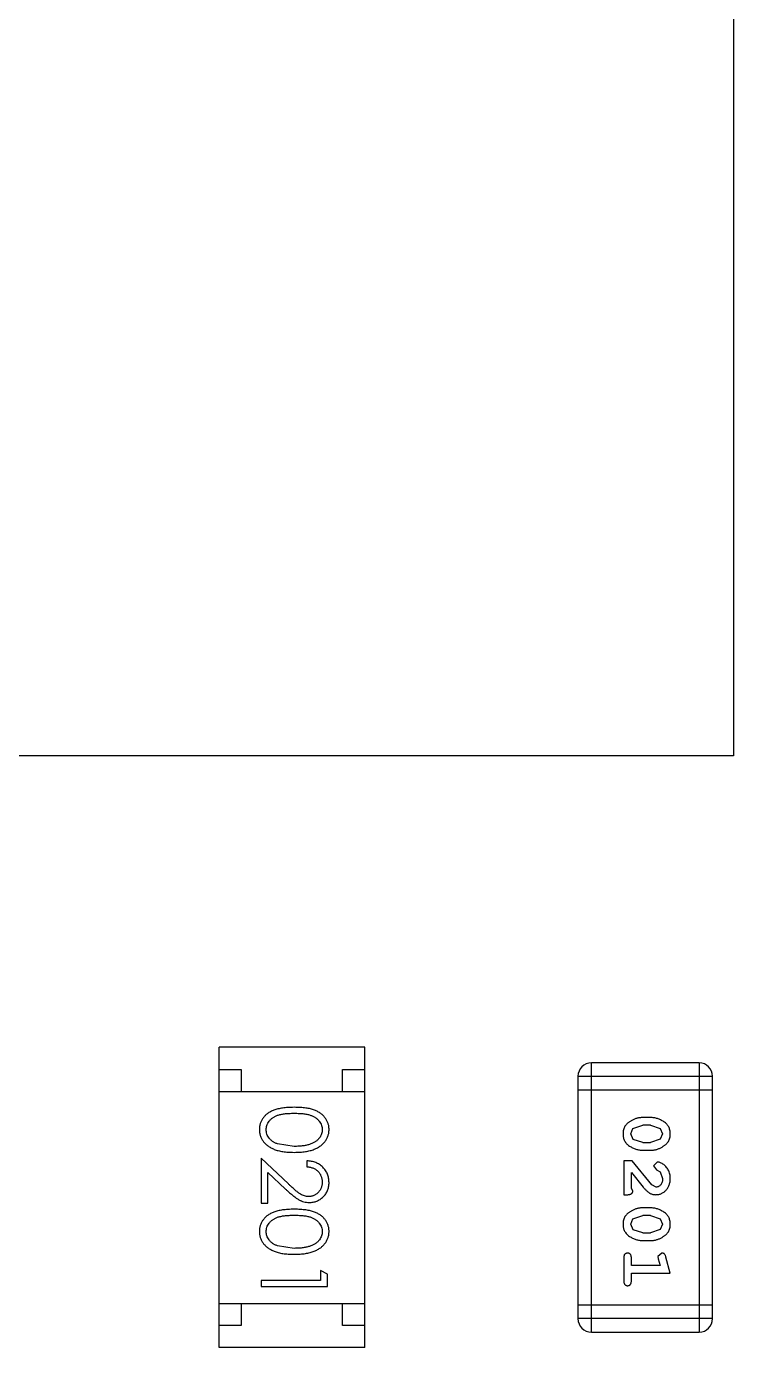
# Model space of a CAD drawing. Header units: inches. Extents: x 4.1 to 94, y -51.8 to -2.2.
# Drawn here: x 75.303 to 76.904, y -33.155 to -30.164 of the extents above; entities that cross this region are included whole.
import ezdxf

# ---------------------------------------------------------------- set-up
doc = ezdxf.new("R2010")
doc.units = ezdxf.units.IN
doc.header["$LTSCALE"] = 1.21
doc.header["$MEASUREMENT"] = 0
doc.layers.get('0').update_dxf_attribs({"linetype": 'CONTINUOUS'})

msp = doc.modelspace()

# ---------------------------------------------------------------- linework, layer by layer
at = {"color": 7, "linetype": 'Continuous'}
for p, q in [((76.9043, -25.815), (76.9043, -31.815)), ((76.9043, -31.815), (70.9043, -31.815)), ((76.0691, -32.475), (75.7391, -32.475)), ((75.7391, -33.155), (75.7391, -32.475)), ((76.0691, -33.155), (76.0691, -32.475)), ((76.8262, -32.5103), (76.5824, -32.5103)), ((76.5824, -33.1199), (76.5824, -32.5103)), ((76.8262, -32.5103), (76.8262, -33.1199)), ((75.7391, -32.525), (75.7891, -32.525)), ((75.7891, -32.525), (75.7891, -32.575)), ((76.0191, -32.525), (76.0691, -32.525)), ((76.0191, -32.575), (76.0191, -32.525)), ((76.5519, -32.5408), (76.8567, -32.5408)), ((76.5519, -32.5408), (76.5519, -33.0895)), ((76.8567, -33.0895), (76.8567, -32.5408)), ((75.7391, -32.575), (76.0691, -32.575)), ((76.5519, -32.5713), (76.8567, -32.5713)), ((76.7163, -32.6342), (76.6986, -32.6342)), ((76.6713, -32.6713), (76.6765, -32.6592)), ((76.6765, -32.6592), (76.6988, -32.6515)), ((76.716, -32.6515), (76.6988, -32.6515)), ((76.716, -32.6515), (76.7378, -32.6588)), ((76.7378, -32.6588), (76.7436, -32.6711)), ((75.9094, -32.6995), (75.8717, -32.6938)), ((76.6771, -32.6836), (76.6713, -32.6713)), ((76.6988, -32.6909), (76.6771, -32.6836)), ((76.6988, -32.6909), (76.716, -32.6909)), ((76.7383, -32.6833), (76.716, -32.6909)), ((76.7436, -32.6711), (76.7383, -32.6833)), ((76.6986, -32.7082), (76.7163, -32.7082)), ((75.8965, -32.7846), (75.8344, -32.7264)), ((75.8344, -32.7264), (75.8344, -32.8284)), ((75.9382, -32.7322), (75.9382, -32.7457)), ((76.6744, -32.7318), (76.6555, -32.7318)), ((76.6555, -32.7318), (76.6555, -32.8088)), ((76.7194, -32.7868), (76.6744, -32.7318)), ((76.7316, -32.7349), (76.7232, -32.7437)), ((76.7232, -32.7437), (76.7297, -32.7522)), ((76.7297, -32.7522), (76.7382, -32.7572)), ((75.8498, -32.7586), (75.8898, -32.7961)), ((75.8498, -32.8284), (75.8498, -32.7586)), ((76.6728, -32.7947), (76.6728, -32.7585)), ((76.6728, -32.7585), (76.6999, -32.7921)), ((76.7382, -32.7572), (76.7436, -32.772)), ((76.6555, -32.8088), (76.6634, -32.8088)), ((76.676, -32.8002), (76.6728, -32.7947)), ((76.7291, -32.7915), (76.7194, -32.7868)), ((75.8344, -32.8284), (75.8498, -32.8284)), ((76.7163, -32.8387), (76.6986, -32.8387)), ((76.6713, -32.8758), (76.6765, -32.8637)), ((76.6765, -32.8637), (76.6988, -32.856)), ((76.716, -32.856), (76.6988, -32.856)), ((76.716, -32.856), (76.7378, -32.8633)), ((76.7378, -32.8633), (76.7436, -32.8756)), ((76.7436, -32.8756), (76.7383, -32.8878)), ((76.6771, -32.8881), (76.6713, -32.8758)), ((76.6988, -32.8954), (76.6771, -32.8881)), ((76.6988, -32.8954), (76.716, -32.8954)), ((76.7383, -32.8878), (76.716, -32.8954)), ((75.9094, -32.9303), (75.8717, -32.9246)), ((76.6986, -32.9127), (76.7163, -32.9127)), ((76.6555, -32.952), (76.6555, -33.0039)), ((76.6728, -32.9693), (76.6728, -32.952)), ((76.7419, -32.941), (76.7326, -32.9489)), ((76.7326, -32.9489), (76.7336, -32.9543)), ((76.7336, -32.9543), (76.7378, -32.9693)), ((76.7609, -32.9866), (76.751, -32.95)), ((75.9844, -32.9891), (75.969, -32.9803)), ((75.969, -32.9803), (75.969, -33.0034)), ((75.9844, -33.0168), (75.9844, -32.9891)), ((76.7378, -32.9693), (76.6728, -32.9693)), ((76.6728, -32.9866), (76.7609, -32.9866)), ((76.6728, -33.0039), (76.6728, -32.9866)), ((75.969, -33.0034), (75.8344, -33.0034)), ((75.8344, -33.0034), (75.8344, -33.0168)), ((75.8344, -33.0168), (75.9844, -33.0168)), ((75.7391, -33.055), (76.0691, -33.055)), ((75.7891, -33.055), (75.7891, -33.105)), ((76.0191, -33.105), (76.0191, -33.055)), ((76.8567, -33.059), (76.5519, -33.059)), ((75.7891, -33.105), (75.7391, -33.105)), ((76.0691, -33.105), (76.0191, -33.105)), ((76.8567, -33.0895), (76.5519, -33.0895)), ((76.5824, -33.1199), (76.8262, -33.1199)), ((76.0691, -33.155), (75.7391, -33.155))]:
    msp.add_line(p, q, dxfattribs=at)
for centre, start, end in [((76.5824, -32.5408), 90, 180), ((76.8262, -32.5408), 0, 90), ((76.5824, -33.0895), 180, 270), ((76.8262, -33.0895), 270, 0)]:
    msp.add_arc(centre, 0.0305, start, end, dxfattribs=at)
for points, knots in [([(75.9093, -32.611), (75.9069, -32.6111), (75.9023, -32.6111), (75.8955, -32.6114), (75.8892, -32.6119), (75.8832, -32.6126), (75.8777, -32.6135), (75.8725, -32.6146), (75.8678, -32.6159), (75.8635, -32.6174), (75.8595, -32.6191), (75.8558, -32.621), (75.8523, -32.623), (75.8491, -32.6252), (75.8461, -32.6275), (75.8434, -32.6299), (75.841, -32.6326), (75.8388, -32.6354), (75.8368, -32.6383), (75.8352, -32.6413), (75.8337, -32.6444), (75.8326, -32.6476), (75.8316, -32.6509), (75.831, -32.6542), (75.8306, -32.6577), (75.8305, -32.66), (75.8305, -32.6612)], [0, 0, 0, 0, 0.068113, 0.132564, 0.193427, 0.250218, 0.303569, 0.353576, 0.400235, 0.443586, 0.484619, 0.524292, 0.56238, 0.599049, 0.63494, 0.669782, 0.704009, 0.737842, 0.771098, 0.803896, 0.836415, 0.868639, 0.900715, 0.933378, 0.966213, 1, 1, 1, 1]), ([(75.8459, -32.6616), (75.846, -32.66), (75.8462, -32.6567), (75.8475, -32.6518), (75.8495, -32.6471), (75.8519, -32.6433), (75.8542, -32.6405), (75.8561, -32.6384), (75.8583, -32.6365), (75.8606, -32.6347), (75.8631, -32.6331), (75.8658, -32.6316), (75.8687, -32.6303), (75.8718, -32.629), (75.8752, -32.628), (75.879, -32.627), (75.8832, -32.6263), (75.8877, -32.6256), (75.8926, -32.6251), (75.8978, -32.6248), (75.9035, -32.6245), (75.9074, -32.6245), (75.9094, -32.6245)], [0, 0, 0, 0, 0.060034, 0.120278, 0.182348, 0.247919, 0.281641, 0.315701, 0.350322, 0.385703, 0.421819, 0.459196, 0.497866, 0.538301, 0.58121, 0.628183, 0.679403, 0.734699, 0.794074, 0.858416, 0.927049, 1, 1, 1, 1]), ([(75.9882, -32.6612), (75.9882, -32.66), (75.9882, -32.6577), (75.9878, -32.6542), (75.9871, -32.6509), (75.9861, -32.6476), (75.985, -32.6444), (75.9835, -32.6412), (75.9818, -32.6382), (75.9799, -32.6352), (75.9776, -32.6324), (75.9752, -32.6298), (75.9725, -32.6273), (75.9695, -32.625), (75.9663, -32.6228), (75.9629, -32.6208), (75.9592, -32.619), (75.9552, -32.6173), (75.9509, -32.6158), (75.9462, -32.6146), (75.9411, -32.6134), (75.9355, -32.6126), (75.9296, -32.6119), (75.9232, -32.6114), (75.9164, -32.6111), (75.9117, -32.6111), (75.9093, -32.611)], [0, 0, 0, 0, 0.033742, 0.066533, 0.099153, 0.13154, 0.164087, 0.196563, 0.229707, 0.263315, 0.297504, 0.331686, 0.366482, 0.4021, 0.438958, 0.476748, 0.515985, 0.556589, 0.599519, 0.645765, 0.695487, 0.748721, 0.805687, 0.866754, 0.931405, 1, 1, 1, 1]), ([(75.9094, -32.6245), (75.9114, -32.6245), (75.9153, -32.6245), (75.921, -32.6248), (75.9262, -32.6251), (75.9311, -32.6256), (75.9357, -32.6262), (75.9398, -32.6271), (75.9436, -32.628), (75.947, -32.6291), (75.9501, -32.6303), (75.953, -32.6317), (75.9557, -32.6332), (75.9582, -32.6348), (75.9605, -32.6365), (75.9627, -32.6384), (75.9646, -32.6405), (75.9668, -32.6433), (75.9692, -32.6471), (75.9713, -32.6518), (75.9726, -32.6567), (75.9727, -32.66), (75.9728, -32.6616)], [0, 0, 0, 0, 0.073302, 0.142286, 0.206253, 0.266017, 0.321612, 0.372532, 0.419497, 0.462398, 0.502825, 0.541489, 0.579034, 0.615143, 0.650298, 0.684912, 0.718701, 0.752189, 0.817245, 0.879117, 0.939613, 1, 1, 1, 1]), ([(76.6986, -32.6342), (76.6975, -32.6342), (76.6954, -32.6343), (76.6922, -32.6346), (76.6891, -32.6351), (76.686, -32.6358), (76.6829, -32.6366), (76.6799, -32.6378), (76.677, -32.639), (76.6741, -32.6405), (76.6713, -32.6421), (76.6688, -32.6437), (76.6665, -32.6454), (76.6644, -32.647), (76.6625, -32.6487), (76.6609, -32.6504), (76.6594, -32.6521), (76.6578, -32.6545), (76.6562, -32.6577), (76.6549, -32.6619), (76.6541, -32.6664), (76.654, -32.6696), (76.654, -32.6713)], [0, 0, 0, 0, 0.049886, 0.09882, 0.148132, 0.19689, 0.246038, 0.295176, 0.345305, 0.395692, 0.445312, 0.491875, 0.535813, 0.577009, 0.616081, 0.652689, 0.687585, 0.720206, 0.785062, 0.85223, 0.923759, 1, 1, 1, 1]), ([(76.7609, -32.671), (76.7609, -32.6696), (76.7608, -32.6668), (76.7601, -32.6627), (76.759, -32.6588), (76.7574, -32.6553), (76.7553, -32.652), (76.7528, -32.6489), (76.7499, -32.6461), (76.7465, -32.6437), (76.7429, -32.6415), (76.7392, -32.6395), (76.7355, -32.6379), (76.7317, -32.6366), (76.7279, -32.6355), (76.7241, -32.6348), (76.7202, -32.6343), (76.7176, -32.6342), (76.7163, -32.6342)], [0, 0, 0, 0, 0.06692, 0.130834, 0.19258, 0.252759, 0.312631, 0.373411, 0.436359, 0.501894, 0.568244, 0.632472, 0.69556, 0.757163, 0.818592, 0.878885, 0.939235, 1, 1, 1, 1]), ([(75.8305, -32.6612), (75.8305, -32.6624), (75.8306, -32.6648), (75.831, -32.6683), (75.8317, -32.6717), (75.8326, -32.6751), (75.8338, -32.6783), (75.8353, -32.6815), (75.837, -32.6846), (75.839, -32.6876), (75.8413, -32.6905), (75.8438, -32.6932), (75.8466, -32.6958), (75.8496, -32.6982), (75.8529, -32.7005), (75.8565, -32.7026), (75.8603, -32.7045), (75.8644, -32.7063), (75.8687, -32.7079), (75.8735, -32.7092), (75.8786, -32.7104), (75.884, -32.7114), (75.8898, -32.712), (75.896, -32.7126), (75.9025, -32.7129), (75.907, -32.7129), (75.9093, -32.713)], [0, 0, 0, 0, 0.033824, 0.067298, 0.10028, 0.133019, 0.165736, 0.198792, 0.232372, 0.266409, 0.301016, 0.336196, 0.371972, 0.408574, 0.446394, 0.485225, 0.525372, 0.567224, 0.611081, 0.65775, 0.70702, 0.759235, 0.814484, 0.873227, 0.934937, 1, 1, 1, 1]), ([(75.8717, -32.6938), (75.8706, -32.6934), (75.8686, -32.6927), (75.8656, -32.6913), (75.8629, -32.6899), (75.8604, -32.6883), (75.8581, -32.6865), (75.8559, -32.6847), (75.854, -32.6827), (75.8518, -32.6799), (75.8494, -32.6762), (75.8474, -32.6715), (75.8461, -32.6666), (75.846, -32.6633), (75.8459, -32.6616)], [0, 0, 0, 0, 0.075949, 0.148549, 0.218996, 0.286119, 0.351826, 0.416074, 0.478265, 0.540325, 0.660405, 0.774606, 0.887187, 1, 1, 1, 1]), ([(75.9093, -32.713), (75.9116, -32.7129), (75.9161, -32.7129), (75.9227, -32.7126), (75.9289, -32.7121), (75.9347, -32.7113), (75.9402, -32.7104), (75.9453, -32.7092), (75.9501, -32.7078), (75.9545, -32.7062), (75.9586, -32.7044), (75.9624, -32.7025), (75.966, -32.7003), (75.9693, -32.6981), (75.9723, -32.6957), (75.9751, -32.6931), (75.9776, -32.6904), (75.9798, -32.6875), (75.9818, -32.6846), (75.9835, -32.6815), (75.985, -32.6783), (75.9862, -32.675), (75.9871, -32.6717), (75.9878, -32.6683), (75.9882, -32.6648), (75.9882, -32.6624), (75.9882, -32.6612)], [0, 0, 0, 0, 0.065278, 0.127205, 0.186168, 0.241675, 0.294115, 0.343609, 0.390387, 0.434463, 0.476646, 0.517002, 0.555936, 0.593716, 0.630057, 0.665601, 0.700745, 0.734917, 0.768681, 0.802087, 0.834849, 0.867433, 0.900138, 0.932806, 0.966212, 1, 1, 1, 1]), ([(75.9728, -32.6616), (75.9727, -32.6633), (75.9726, -32.6666), (75.9713, -32.6714), (75.9692, -32.6761), (75.9669, -32.6798), (75.9646, -32.6827), (75.9626, -32.6847), (75.9603, -32.6867), (75.9579, -32.6885), (75.9551, -32.6902), (75.9522, -32.6917), (75.949, -32.6932), (75.9456, -32.6945), (75.9419, -32.6957), (75.938, -32.6968), (75.9338, -32.6976), (75.9294, -32.6983), (75.9248, -32.6988), (75.9199, -32.6993), (75.9147, -32.6994), (75.9112, -32.6995), (75.9094, -32.6995)], [0, 0, 0, 0, 0.059689, 0.119507, 0.181075, 0.246162, 0.279894, 0.314468, 0.350403, 0.387474, 0.426147, 0.466624, 0.508745, 0.553328, 0.600058, 0.649177, 0.700552, 0.754894, 0.811825, 0.871514, 0.934319, 1, 1, 1, 1]), ([(76.654, -32.6713), (76.654, -32.6727), (76.6541, -32.6755), (76.6548, -32.6796), (76.6559, -32.6835), (76.6575, -32.687), (76.6595, -32.6904), (76.662, -32.6934), (76.665, -32.6962), (76.6684, -32.6987), (76.672, -32.7008), (76.6756, -32.7028), (76.6794, -32.7045), (76.6831, -32.7058), (76.6869, -32.7068), (76.6908, -32.7076), (76.6947, -32.7081), (76.6973, -32.7081), (76.6986, -32.7082)], [0, 0, 0, 0, 0.067217, 0.131051, 0.19272, 0.252824, 0.312745, 0.373449, 0.436041, 0.501494, 0.567761, 0.632087, 0.695096, 0.757109, 0.817993, 0.878657, 0.939311, 1, 1, 1, 1]), ([(76.7163, -32.7082), (76.7174, -32.7081), (76.7195, -32.7081), (76.7227, -32.7078), (76.7259, -32.7073), (76.729, -32.7066), (76.732, -32.7057), (76.735, -32.7046), (76.738, -32.7033), (76.7409, -32.7018), (76.7436, -32.7002), (76.7462, -32.6985), (76.7485, -32.6969), (76.7506, -32.6952), (76.7524, -32.6935), (76.7541, -32.6918), (76.7555, -32.6901), (76.7571, -32.6877), (76.7587, -32.6845), (76.76, -32.6804), (76.7608, -32.6758), (76.7609, -32.6726), (76.7609, -32.671)], [0, 0, 0, 0, 0.049855, 0.099516, 0.148482, 0.19758, 0.246804, 0.296268, 0.346517, 0.397047, 0.446826, 0.49336, 0.537801, 0.579207, 0.617974, 0.654833, 0.689171, 0.722088, 0.786392, 0.853518, 0.924186, 1, 1, 1, 1]), ([(75.9882, -32.7811), (75.9882, -32.7794), (75.9881, -32.7762), (75.9874, -32.7713), (75.9863, -32.7667), (75.9848, -32.7623), (75.9828, -32.7581), (75.9804, -32.754), (75.9775, -32.7502), (75.9742, -32.7467), (75.9706, -32.7434), (75.9667, -32.7405), (75.9625, -32.7381), (75.9581, -32.7361), (75.9535, -32.7344), (75.9486, -32.7333), (75.9435, -32.7325), (75.94, -32.7323), (75.9382, -32.7322)], [0, 0, 0, 0, 0.06445, 0.126725, 0.187421, 0.247417, 0.306749, 0.366595, 0.427749, 0.490235, 0.553031, 0.614805, 0.676505, 0.738096, 0.801021, 0.864897, 0.931209, 1, 1, 1, 1]), ([(75.9382, -32.7457), (75.9396, -32.7458), (75.9422, -32.746), (75.9459, -32.7468), (75.9495, -32.7477), (75.9528, -32.749), (75.9559, -32.7505), (75.9588, -32.7522), (75.9614, -32.7542), (75.9638, -32.7565), (75.9659, -32.7589), (75.9678, -32.7615), (75.9693, -32.7643), (75.9706, -32.7673), (75.9716, -32.7703), (75.9723, -32.7736), (75.9727, -32.777), (75.9728, -32.7793), (75.9728, -32.7804)], [0, 0, 0, 0, 0.073648, 0.143686, 0.210962, 0.275557, 0.338064, 0.399311, 0.4594, 0.51934, 0.579024, 0.637809, 0.695959, 0.754122, 0.813113, 0.873453, 0.935561, 1, 1, 1, 1]), ([(76.7609, -32.7722), (76.7609, -32.7705), (76.7608, -32.7671), (76.7599, -32.7622), (76.7585, -32.7574), (76.7565, -32.7529), (76.7541, -32.7488), (76.7512, -32.7451), (76.7479, -32.742), (76.7444, -32.7395), (76.7408, -32.7375), (76.7375, -32.736), (76.7344, -32.7351), (76.7325, -32.735), (76.7316, -32.7349)], [0, 0, 0, 0, 0.098286, 0.193983, 0.289056, 0.384352, 0.477435, 0.566197, 0.652355, 0.737986, 0.818188, 0.887401, 0.94802, 1, 1, 1, 1]), ([(75.9424, -32.813), (75.9408, -32.8129), (75.9376, -32.8128), (75.9328, -32.8117), (75.9281, -32.81), (75.9243, -32.8081), (75.9212, -32.806), (75.9185, -32.8041), (75.9156, -32.8018), (75.9123, -32.7991), (75.9088, -32.796), (75.9049, -32.7926), (75.9008, -32.7887), (75.8979, -32.786), (75.8965, -32.7846)], [0, 0, 0, 0, 0.088014, 0.174976, 0.2638, 0.355443, 0.406413, 0.465519, 0.533076, 0.609353, 0.693899, 0.787171, 0.889197, 1, 1, 1, 1]), ([(75.9728, -32.7804), (75.9728, -32.7816), (75.9727, -32.7838), (75.9723, -32.787), (75.9716, -32.7901), (75.9706, -32.7931), (75.9694, -32.7959), (75.9678, -32.7986), (75.966, -32.8011), (75.9639, -32.8036), (75.9616, -32.8058), (75.9592, -32.8077), (75.9567, -32.8093), (75.954, -32.8107), (75.9513, -32.8117), (75.9484, -32.8124), (75.9455, -32.8129), (75.9434, -32.8129), (75.9424, -32.813)], [0, 0, 0, 0, 0.068027, 0.133505, 0.19695, 0.26027, 0.322741, 0.384982, 0.448465, 0.513424, 0.578224, 0.640011, 0.700094, 0.760067, 0.819012, 0.877878, 0.938035, 1, 1, 1, 1]), ([(75.9436, -32.8264), (75.9451, -32.8264), (75.948, -32.8263), (75.9523, -32.8257), (75.9565, -32.8247), (75.9605, -32.8234), (75.9644, -32.8216), (75.968, -32.8194), (75.9716, -32.8169), (75.975, -32.8139), (75.9781, -32.8107), (75.9808, -32.8072), (75.9831, -32.8034), (75.985, -32.7995), (75.9864, -32.7952), (75.9875, -32.7907), (75.9881, -32.786), (75.9882, -32.7828), (75.9882, -32.7811)], [0, 0, 0, 0, 0.06271, 0.123347, 0.183401, 0.242828, 0.302097, 0.36242, 0.423725, 0.487032, 0.550491, 0.612709, 0.674265, 0.73617, 0.799211, 0.863483, 0.930525, 1, 1, 1, 1]), ([(76.7282, -32.8088), (76.7293, -32.8088), (76.7315, -32.8087), (76.7347, -32.8083), (76.7378, -32.8074), (76.7408, -32.8063), (76.7436, -32.8048), (76.7464, -32.8031), (76.7489, -32.801), (76.7514, -32.7986), (76.7536, -32.7959), (76.7556, -32.7931), (76.7572, -32.79), (76.7586, -32.7868), (76.7596, -32.7834), (76.7604, -32.7798), (76.7608, -32.776), (76.7609, -32.7735), (76.7609, -32.7722)], [0, 0, 0, 0, 0.060981, 0.120256, 0.178148, 0.236115, 0.293993, 0.352864, 0.413358, 0.476056, 0.539296, 0.602396, 0.665116, 0.728325, 0.792919, 0.859317, 0.928302, 1, 1, 1, 1]), ([(76.7436, -32.772), (76.7436, -32.7734), (76.7435, -32.7761), (76.7426, -32.78), (76.7413, -32.7833), (76.7393, -32.7862), (76.7371, -32.7885), (76.7346, -32.7903), (76.7319, -32.7913), (76.73, -32.7915), (76.7291, -32.7915)], [0, 0, 0, 0, 0.156344, 0.299348, 0.4327, 0.561, 0.682299, 0.791883, 0.89611, 1, 1, 1, 1]), ([(75.8898, -32.7961), (75.8914, -32.7975), (75.8943, -32.8003), (75.8987, -32.8042), (75.9028, -32.8078), (75.9067, -32.811), (75.9103, -32.8138), (75.9137, -32.8163), (75.9168, -32.8184), (75.9207, -32.8207), (75.9254, -32.8231), (75.9313, -32.825), (75.9374, -32.8262), (75.9415, -32.8264), (75.9436, -32.8264)], [0, 0, 0, 0, 0.09953, 0.192079, 0.277712, 0.357454, 0.429648, 0.495771, 0.555538, 0.608657, 0.707578, 0.804328, 0.901298, 1, 1, 1, 1]), ([(76.6634, -32.8088), (76.6645, -32.8088), (76.6664, -32.8088), (76.6691, -32.8083), (76.6714, -32.8077), (76.6731, -32.8066), (76.6744, -32.8053), (76.6753, -32.8038), (76.6759, -32.802), (76.6759, -32.8008), (76.676, -32.8002)], [0, 0, 0, 0, 0.1844, 0.34094, 0.473574, 0.586824, 0.690029, 0.789175, 0.890445, 1, 1, 1, 1]), ([(76.6999, -32.7921), (76.7006, -32.793), (76.7021, -32.7946), (76.7043, -32.797), (76.7065, -32.7991), (76.7084, -32.801), (76.7103, -32.8026), (76.7121, -32.804), (76.7137, -32.8051), (76.7158, -32.8062), (76.7183, -32.8073), (76.7215, -32.8082), (76.7248, -32.8087), (76.727, -32.8088), (76.7282, -32.8088)], [0, 0, 0, 0, 0.103002, 0.197728, 0.285279, 0.365235, 0.437224, 0.502446, 0.560545, 0.611446, 0.707576, 0.80349, 0.900532, 1, 1, 1, 1]), ([(75.9093, -32.8418), (75.9069, -32.8418), (75.9023, -32.8419), (75.8955, -32.8422), (75.8892, -32.8427), (75.8832, -32.8434), (75.8777, -32.8443), (75.8725, -32.8453), (75.8678, -32.8467), (75.8635, -32.8482), (75.8595, -32.8499), (75.8558, -32.8517), (75.8523, -32.8537), (75.8491, -32.8559), (75.8461, -32.8582), (75.8434, -32.8607), (75.841, -32.8634), (75.8388, -32.8661), (75.8368, -32.8691), (75.8352, -32.8721), (75.8337, -32.8752), (75.8326, -32.8784), (75.8316, -32.8816), (75.831, -32.885), (75.8306, -32.8884), (75.8305, -32.8908), (75.8305, -32.892)], [0, 0, 0, 0, 0.068113, 0.132564, 0.193427, 0.250218, 0.303569, 0.353576, 0.400235, 0.443586, 0.484619, 0.524292, 0.56238, 0.599049, 0.63494, 0.669782, 0.704009, 0.737842, 0.771098, 0.803896, 0.836415, 0.868639, 0.900715, 0.933378, 0.966213, 1, 1, 1, 1]), ([(75.9882, -32.892), (75.9882, -32.8908), (75.9882, -32.8884), (75.9878, -32.885), (75.9871, -32.8816), (75.9861, -32.8783), (75.985, -32.8751), (75.9835, -32.872), (75.9818, -32.869), (75.9799, -32.866), (75.9776, -32.8632), (75.9752, -32.8605), (75.9725, -32.8581), (75.9695, -32.8558), (75.9663, -32.8536), (75.9629, -32.8516), (75.9592, -32.8498), (75.9552, -32.8481), (75.9509, -32.8466), (75.9462, -32.8453), (75.9411, -32.8442), (75.9355, -32.8434), (75.9296, -32.8427), (75.9232, -32.8422), (75.9164, -32.8419), (75.9117, -32.8418), (75.9093, -32.8418)], [0, 0, 0, 0, 0.033742, 0.066533, 0.099153, 0.13154, 0.164087, 0.196563, 0.229707, 0.263315, 0.297504, 0.331686, 0.366482, 0.4021, 0.438958, 0.476748, 0.515985, 0.556589, 0.599519, 0.645765, 0.695487, 0.748721, 0.805687, 0.866754, 0.931405, 1, 1, 1, 1]), ([(76.6986, -32.8387), (76.6975, -32.8387), (76.6954, -32.8388), (76.6922, -32.8391), (76.6891, -32.8396), (76.686, -32.8403), (76.6829, -32.8411), (76.6799, -32.8423), (76.677, -32.8435), (76.6741, -32.845), (76.6713, -32.8466), (76.6688, -32.8482), (76.6665, -32.8499), (76.6644, -32.8515), (76.6625, -32.8532), (76.6609, -32.8549), (76.6594, -32.8566), (76.6578, -32.859), (76.6562, -32.8622), (76.6549, -32.8664), (76.6541, -32.8709), (76.654, -32.8741), (76.654, -32.8758)], [0, 0, 0, 0, 0.049886, 0.09882, 0.148132, 0.19689, 0.246038, 0.295176, 0.345305, 0.395692, 0.445312, 0.491875, 0.535813, 0.577009, 0.616081, 0.652689, 0.687585, 0.720206, 0.785062, 0.85223, 0.923759, 1, 1, 1, 1]), ([(76.7609, -32.8755), (76.7609, -32.8741), (76.7608, -32.8713), (76.7601, -32.8672), (76.759, -32.8634), (76.7574, -32.8598), (76.7553, -32.8565), (76.7528, -32.8534), (76.7499, -32.8506), (76.7465, -32.8482), (76.7429, -32.846), (76.7392, -32.8441), (76.7355, -32.8424), (76.7317, -32.8411), (76.7279, -32.84), (76.7241, -32.8393), (76.7202, -32.8388), (76.7176, -32.8388), (76.7163, -32.8387)], [0, 0, 0, 0, 0.06692, 0.130834, 0.19258, 0.252759, 0.312631, 0.373411, 0.436359, 0.501894, 0.568244, 0.632472, 0.69556, 0.757163, 0.818592, 0.878885, 0.939235, 1, 1, 1, 1]), ([(75.8459, -32.8924), (75.846, -32.8908), (75.8462, -32.8875), (75.8475, -32.8826), (75.8495, -32.8778), (75.8519, -32.8741), (75.8542, -32.8712), (75.8561, -32.8692), (75.8583, -32.8673), (75.8606, -32.8655), (75.8631, -32.8639), (75.8658, -32.8624), (75.8687, -32.8611), (75.8718, -32.8598), (75.8752, -32.8587), (75.879, -32.8578), (75.8832, -32.857), (75.8877, -32.8564), (75.8926, -32.8559), (75.8978, -32.8556), (75.9035, -32.8553), (75.9074, -32.8553), (75.9094, -32.8553)], [0, 0, 0, 0, 0.060034, 0.120278, 0.182348, 0.247919, 0.281641, 0.315701, 0.350322, 0.385703, 0.421819, 0.459196, 0.497866, 0.538301, 0.58121, 0.628183, 0.679403, 0.734699, 0.794074, 0.858416, 0.927049, 1, 1, 1, 1]), ([(75.9094, -32.8553), (75.9114, -32.8553), (75.9153, -32.8553), (75.921, -32.8556), (75.9262, -32.8559), (75.9311, -32.8564), (75.9357, -32.857), (75.9398, -32.8578), (75.9436, -32.8587), (75.947, -32.8598), (75.9501, -32.8611), (75.953, -32.8624), (75.9557, -32.8639), (75.9582, -32.8656), (75.9605, -32.8673), (75.9627, -32.8692), (75.9646, -32.8712), (75.9668, -32.8741), (75.9692, -32.8778), (75.9713, -32.8825), (75.9726, -32.8874), (75.9727, -32.8908), (75.9728, -32.8924)], [0, 0, 0, 0, 0.073302, 0.142286, 0.206253, 0.266017, 0.321612, 0.372532, 0.419497, 0.462398, 0.502825, 0.541489, 0.579034, 0.615143, 0.650298, 0.684912, 0.718701, 0.752189, 0.817245, 0.879117, 0.939613, 1, 1, 1, 1]), ([(76.7163, -32.9127), (76.7174, -32.9126), (76.7195, -32.9126), (76.7227, -32.9123), (76.7259, -32.9118), (76.729, -32.9111), (76.732, -32.9102), (76.735, -32.9091), (76.738, -32.9078), (76.7409, -32.9063), (76.7436, -32.9047), (76.7462, -32.9031), (76.7485, -32.9014), (76.7506, -32.8997), (76.7524, -32.898), (76.7541, -32.8963), (76.7555, -32.8946), (76.7571, -32.8922), (76.7587, -32.889), (76.76, -32.8849), (76.7608, -32.8803), (76.7609, -32.8772), (76.7609, -32.8755)], [0, 0, 0, 0, 0.049855, 0.099516, 0.148482, 0.19758, 0.246804, 0.296268, 0.346517, 0.397047, 0.446826, 0.49336, 0.537801, 0.579207, 0.617974, 0.654833, 0.689171, 0.722088, 0.786392, 0.853518, 0.924186, 1, 1, 1, 1]), ([(75.8305, -32.892), (75.8305, -32.8932), (75.8306, -32.8955), (75.831, -32.899), (75.8317, -32.9025), (75.8326, -32.9058), (75.8338, -32.9091), (75.8353, -32.9123), (75.837, -32.9154), (75.839, -32.9184), (75.8413, -32.9213), (75.8438, -32.924), (75.8466, -32.9266), (75.8496, -32.929), (75.8529, -32.9313), (75.8565, -32.9333), (75.8603, -32.9353), (75.8644, -32.937), (75.8687, -32.9387), (75.8735, -32.94), (75.8786, -32.9412), (75.884, -32.9421), (75.8898, -32.9428), (75.896, -32.9434), (75.9025, -32.9437), (75.907, -32.9437), (75.9093, -32.9437)], [0, 0, 0, 0, 0.033824, 0.067298, 0.10028, 0.133019, 0.165736, 0.198792, 0.232372, 0.266409, 0.301016, 0.336196, 0.371972, 0.408574, 0.446394, 0.485225, 0.525372, 0.567224, 0.611081, 0.65775, 0.70702, 0.759235, 0.814484, 0.873227, 0.934937, 1, 1, 1, 1]), ([(75.8717, -32.9246), (75.8706, -32.9242), (75.8686, -32.9235), (75.8656, -32.9221), (75.8629, -32.9207), (75.8604, -32.9191), (75.8581, -32.9173), (75.8559, -32.9155), (75.854, -32.9134), (75.8518, -32.9106), (75.8494, -32.907), (75.8474, -32.9022), (75.8461, -32.8974), (75.846, -32.8941), (75.8459, -32.8924)], [0, 0, 0, 0, 0.075949, 0.148549, 0.218996, 0.286119, 0.351826, 0.416074, 0.478265, 0.540325, 0.660405, 0.774606, 0.887187, 1, 1, 1, 1]), ([(75.9093, -32.9437), (75.9116, -32.9437), (75.9161, -32.9437), (75.9227, -32.9434), (75.9289, -32.9428), (75.9347, -32.9421), (75.9402, -32.9411), (75.9453, -32.94), (75.9501, -32.9385), (75.9545, -32.937), (75.9586, -32.9351), (75.9624, -32.9332), (75.966, -32.9311), (75.9693, -32.9289), (75.9723, -32.9265), (75.9751, -32.9239), (75.9776, -32.9212), (75.9798, -32.9183), (75.9818, -32.9153), (75.9835, -32.9122), (75.985, -32.9091), (75.9862, -32.9058), (75.9871, -32.9025), (75.9878, -32.899), (75.9882, -32.8955), (75.9882, -32.8932), (75.9882, -32.892)], [0, 0, 0, 0, 0.065278, 0.127205, 0.186168, 0.241675, 0.294115, 0.343609, 0.390387, 0.434463, 0.476646, 0.517002, 0.555936, 0.593716, 0.630057, 0.665601, 0.700745, 0.734917, 0.768681, 0.802087, 0.834849, 0.867433, 0.900138, 0.932806, 0.966212, 1, 1, 1, 1]), ([(75.9728, -32.8924), (75.9727, -32.8941), (75.9726, -32.8973), (75.9713, -32.9022), (75.9692, -32.9069), (75.9669, -32.9106), (75.9646, -32.9135), (75.9626, -32.9155), (75.9603, -32.9175), (75.9579, -32.9193), (75.9551, -32.921), (75.9522, -32.9225), (75.949, -32.924), (75.9456, -32.9253), (75.9419, -32.9264), (75.938, -32.9275), (75.9338, -32.9283), (75.9294, -32.9291), (75.9248, -32.9296), (75.9199, -32.93), (75.9147, -32.9302), (75.9112, -32.9303), (75.9094, -32.9303)], [0, 0, 0, 0, 0.059689, 0.119507, 0.181075, 0.246162, 0.279894, 0.314468, 0.350403, 0.387474, 0.426147, 0.466624, 0.508745, 0.553328, 0.600058, 0.649177, 0.700552, 0.754894, 0.811825, 0.871514, 0.934319, 1, 1, 1, 1]), ([(76.654, -32.8758), (76.654, -32.8772), (76.6541, -32.88), (76.6548, -32.8841), (76.6559, -32.888), (76.6575, -32.8915), (76.6595, -32.8949), (76.662, -32.8979), (76.665, -32.9007), (76.6684, -32.9032), (76.672, -32.9054), (76.6756, -32.9073), (76.6794, -32.909), (76.6831, -32.9103), (76.6869, -32.9114), (76.6908, -32.9121), (76.6947, -32.9126), (76.6973, -32.9126), (76.6986, -32.9127)], [0, 0, 0, 0, 0.067217, 0.131051, 0.19272, 0.252824, 0.312745, 0.373449, 0.436041, 0.501494, 0.567761, 0.632087, 0.695096, 0.757109, 0.817993, 0.878657, 0.939311, 1, 1, 1, 1]), ([(76.6642, -32.941), (76.6636, -32.941), (76.6624, -32.9411), (76.6607, -32.9416), (76.6592, -32.9424), (76.6578, -32.9436), (76.6568, -32.9451), (76.6561, -32.9471), (76.6556, -32.9494), (76.6555, -32.9511), (76.6555, -32.952)], [0, 0, 0, 0, 0.115051, 0.223278, 0.329269, 0.437893, 0.554681, 0.682591, 0.83103, 1, 1, 1, 1]), ([(76.6728, -32.952), (76.6728, -32.9511), (76.6728, -32.9494), (76.6723, -32.9471), (76.6715, -32.9451), (76.6705, -32.9436), (76.6691, -32.9424), (76.6677, -32.9416), (76.666, -32.9411), (76.6648, -32.941), (76.6642, -32.941)], [0, 0, 0, 0, 0.169102, 0.317658, 0.446239, 0.563118, 0.671828, 0.776546, 0.884858, 1, 1, 1, 1]), ([(76.751, -32.95), (76.7508, -32.9492), (76.7503, -32.9476), (76.7495, -32.9455), (76.7486, -32.9439), (76.7475, -32.9427), (76.7464, -32.9419), (76.745, -32.9414), (76.7435, -32.941), (76.7424, -32.941), (76.7419, -32.941)], [0, 0, 0, 0, 0.187321, 0.344927, 0.475328, 0.579604, 0.674244, 0.773631, 0.882025, 1, 1, 1, 1]), ([(76.6555, -33.0039), (76.6555, -33.0048), (76.6556, -33.0065), (76.6561, -33.0088), (76.6568, -33.0108), (76.6579, -33.0123), (76.6592, -33.0135), (76.6607, -33.0143), (76.6624, -33.0148), (76.6636, -33.0149), (76.6642, -33.0149)], [0, 0, 0, 0, 0.169012, 0.317488, 0.445429, 0.560977, 0.67065, 0.776666, 0.88492, 1, 1, 1, 1]), ([(76.6642, -33.0149), (76.6648, -33.0149), (76.666, -33.0148), (76.6677, -33.0143), (76.6691, -33.0135), (76.6705, -33.0123), (76.6716, -33.0108), (76.6723, -33.0088), (76.6728, -33.0065), (76.6728, -33.0048), (76.6728, -33.0039)], [0, 0, 0, 0, 0.11517, 0.223509, 0.328254, 0.438012, 0.553651, 0.682263, 0.830856, 1, 1, 1, 1])]:
    msp.add_open_spline(points, degree=3, knots=knots, dxfattribs=at)

doc.saveas('drawing.dxf')
